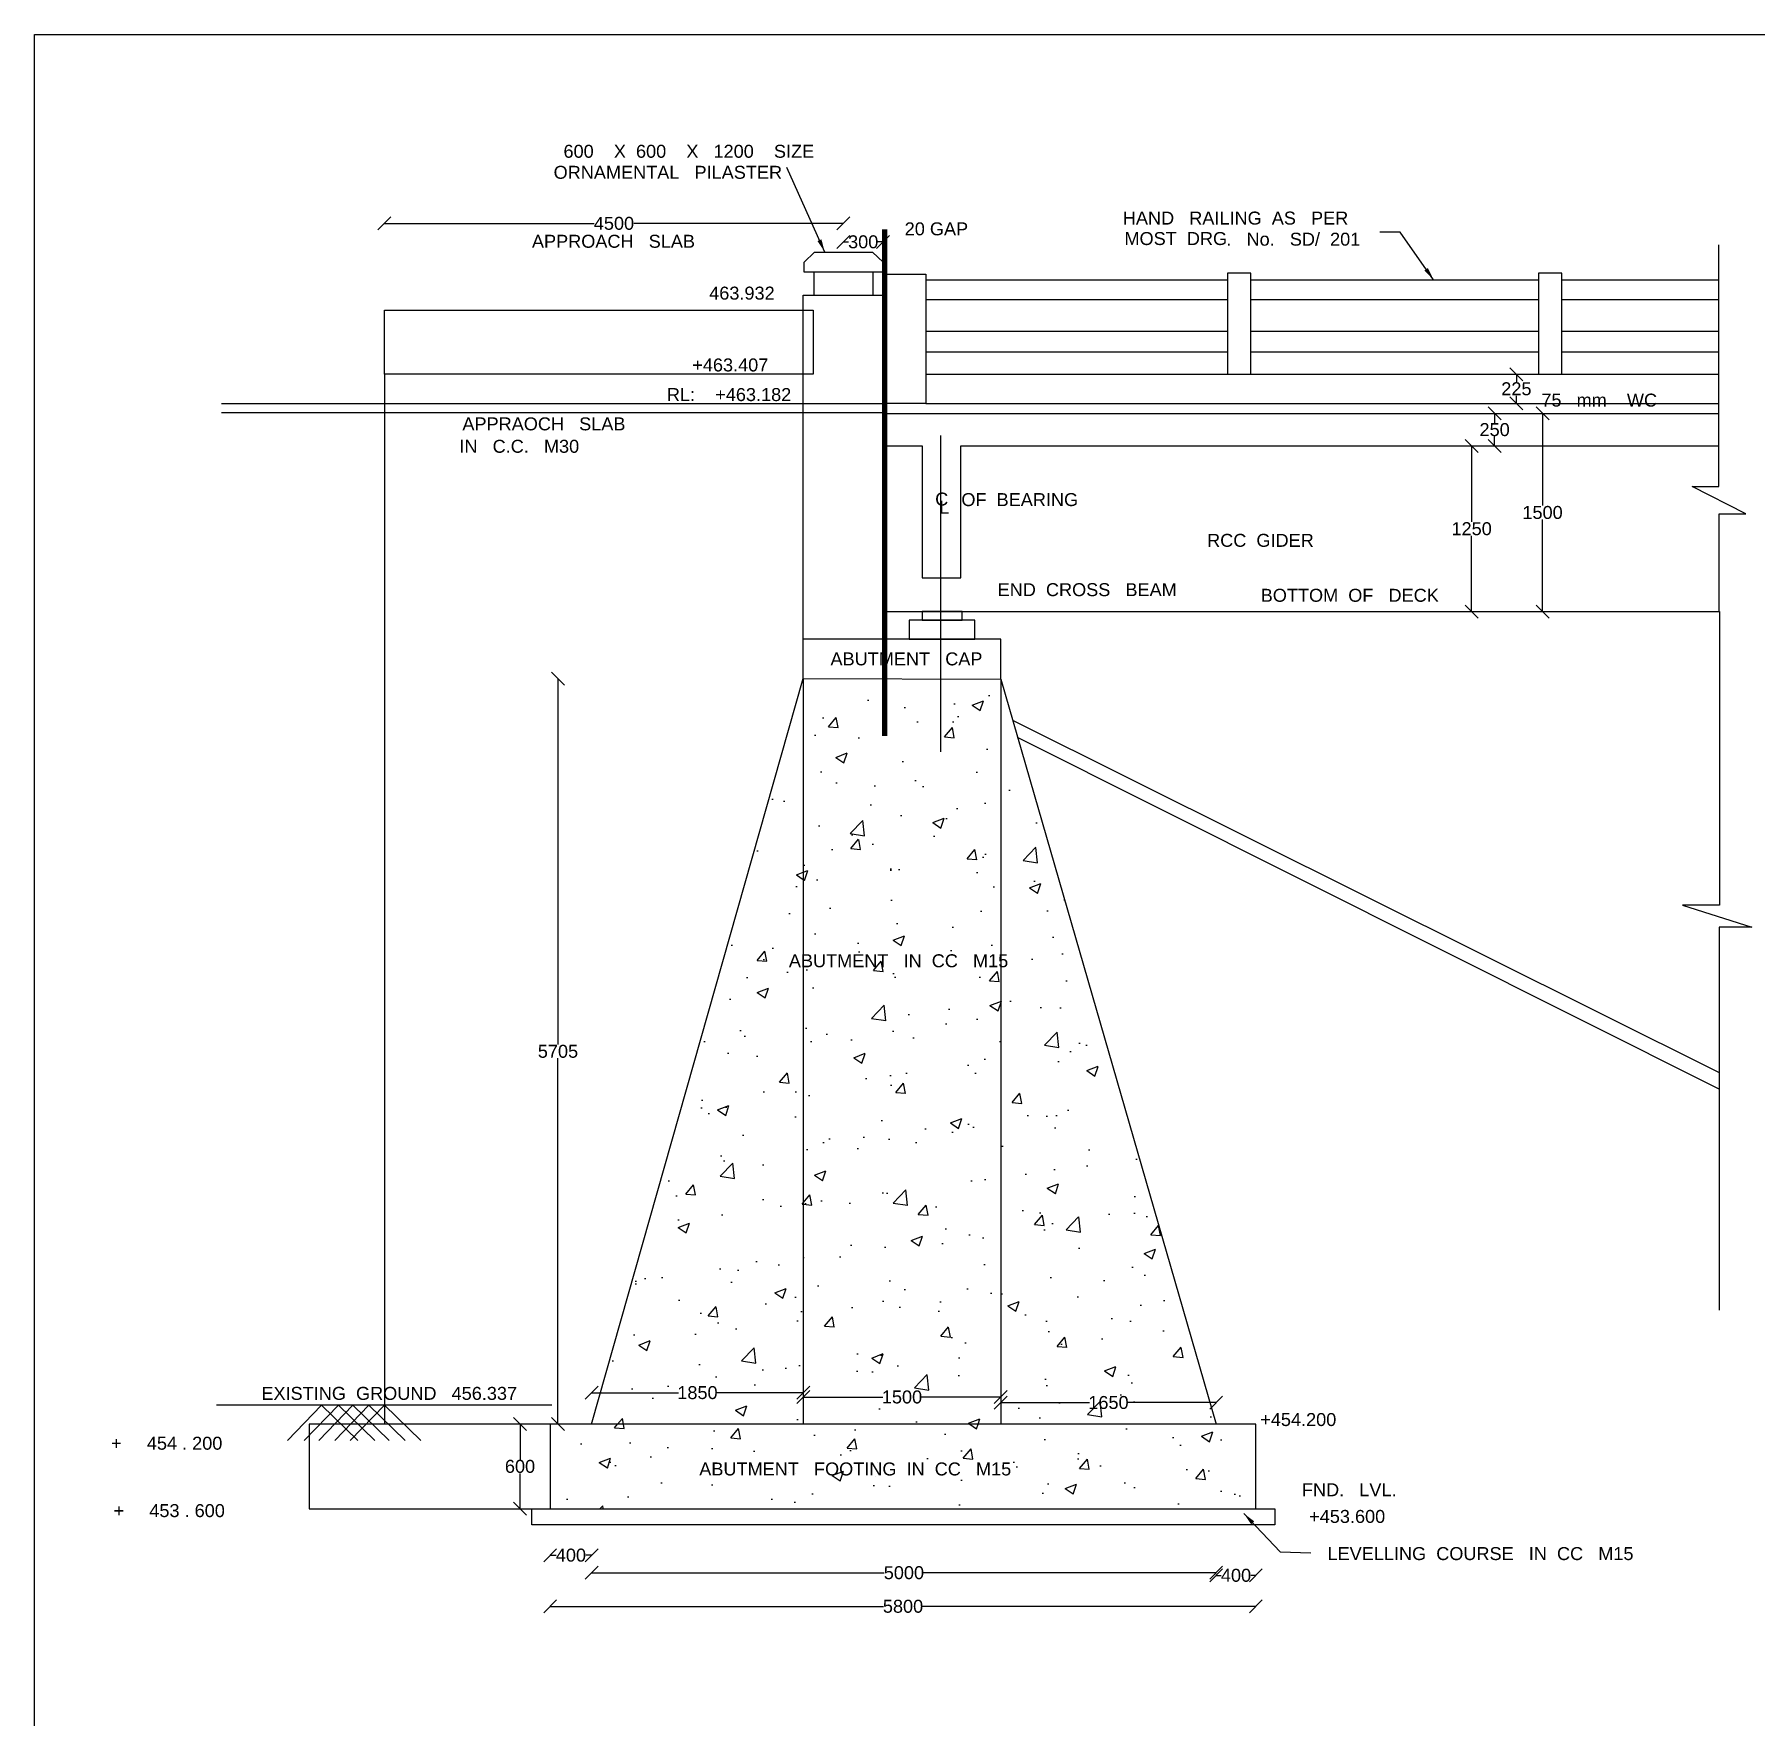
# Model space of a CAD drawing. Header units: inches. Extents: x 27368 to 28778, y 978 to 2016.
# Drawn here: x 27368 to 27899, y 1497 to 2016 of the extents above; entities that cross this region are included whole.
import ezdxf

# ---------------------------------------------------------------- set-up
doc = ezdxf.new("R2010")
doc.units = ezdxf.units.IN
doc.header["$MEASUREMENT"] = 0
doc.layers.add('TEXT', color=1, linetype='Continuous')
doc.styles.get("Standard").update_dxf_attribs({"font": 'arial.ttf', "height": 4})
doc.dimstyles.get("Standard").update_dxf_attribs({"dimtxt": 4, "dimasz": 4, "dimexe": 0.18, "dimexo": 0.0625, "dimgap": 0.09, "dimtad": 0, "dimtih": 1, "dimtoh": 1, "dimdec": 4, "dimzin": 0, "dimdsep": 46, "dimtxsty": 'Standard', "dimblk": 'OBLIQUE', "dimcen": 0.09, "dimse1": 1, "dimse2": 1, "dimadec": 0, "dimazin": 0, "dimtfac": 1, "dimtdec": 4, "dimtofl": 0, "dimtmove": 0, "dimatfit": 3, "dimfxl": 1, "dimtolj": 1, "dimtzin": 0, "dimarcsym": 0})
pattern_1 = [(50, (0, 0), (35.86301, -3.137607), [3.75, -41.25]), (355, (0, 0), (-6.937567, 37.609607), [3, -33]), (100.4514, (2.99, -0.26), (28.92547, 34.471977), [3.18701, -35.057106]), (46.1842, (0, 10), (53.36205, -8.27595), [5.625, -61.875]), (96.6356, (4.447, 9.31), (46.73314, 48.70589), [4.78051, -52.58565]), (351.1842, (0, 10), (46.7331, 48.70593), [4.5, -49.5]), (21, (5, 7.5), (29.845353, -20.130945), [3.75, -41.25]), (326, (5, 7.5), (12.165767, 36.2575), [3, -33]), (71.4514, (7.487, 5.822), (42.01113, 16.126525), [3.18701, -35.057106]), (37.5, (0, 0), (0.607993, 16.6446927), [0, -32.6, 0, -33.5, 0, -33.125]), (7.5, (0, 0), (13.153477, 19.720586), [0, -19.1, 0, -31.85, 0, -12.625]), (327.5, (-11.15, 0), (26.691122, -1.1277436), [0, -12.5, 0, -39, 0, -51.75]), (317.5, (-16.15, 0), (29.159308, 5.00525), [0, -16.25, 0, -25.9, 0, -36.75])]

# ---------------------------------------------------------------- blocks, each defined once
blk = doc.blocks.new('_Oblique')
at = {"color": 0, "linetype": 'ByBlock', "lineweight": -2}
blk.add_line((-0.5, -0.5), (0.5, 0.5), dxfattribs=at)
blk = doc.blocks.new('*D1')
at = {"color": 0, "lineweight": -2, "transparency": 16777216}
for p, q in [((27475.72, 1957.79), (27540.38, 1957.79)), ((27617.31, 1957.79), (27552.65, 1957.79))]:
    blk.add_line(p, q, dxfattribs=at)
at = {"layer": 'Defpoints', "color": 0, "transparency": 16777216}
for p in [(27617.31, 1957.79), (27617.31, 1948.95), (27475.72, 1930.98)]:
    blk.add_point(p, dxfattribs=at)
at = {"color": 0, "lineweight": -2, "transparency": 16777216, "xscale": 4, "yscale": 4, "zscale": 4, "rotation": 180}
blk.add_blockref('_Oblique', (27475.72, 1957.79), dxfattribs=at)
at = {"color": 0, "lineweight": -2, "transparency": 16777216, "xscale": 4, "yscale": 4, "zscale": 4}
blk.add_blockref('_Oblique', (27617.31, 1957.79), dxfattribs=at)
at = {"color": 0, "transparency": 16777216, "insert": (27546.51, 1957.79), "char_height": 4, "attachment_point": 5}
blk.add_mtext('\\A1;4500', dxfattribs=at)
blk = doc.blocks.new('*D2')
at = {"color": 0, "lineweight": -2, "transparency": 16777216}
for p, q in [((27617.31, 1952.09), (27618.89, 1952.09)), ((27629.47, 1952.09), (27627.89, 1952.09))]:
    blk.add_line(p, q, dxfattribs=at)
at = {"layer": 'Defpoints', "color": 0, "transparency": 16777216}
for p in [(27617.31, 1948.95), (27629.47, 1952.09), (27629.47, 1948.95)]:
    blk.add_point(p, dxfattribs=at)
at = {"color": 0, "lineweight": -2, "transparency": 16777216, "xscale": 4, "yscale": 4, "zscale": 4, "rotation": 180}
blk.add_blockref('_Oblique', (27617.31, 1952.09), dxfattribs=at)
at = {"color": 0, "lineweight": -2, "transparency": 16777216, "xscale": 4, "yscale": 4, "zscale": 4}
blk.add_blockref('_Oblique', (27629.47, 1952.09), dxfattribs=at)
at = {"color": 0, "transparency": 16777216, "insert": (27623.39, 1952.09), "char_height": 4, "attachment_point": 5}
blk.add_mtext('\\A1;300', dxfattribs=at)
blk = doc.blocks.new('*D3')
at = {"color": 0, "lineweight": -2, "transparency": 16777216}
for p, q in [((27824.89, 1911.24), (27824.89, 1908.89)), ((27824.89, 1902.28), (27824.89, 1904.63))]:
    blk.add_line(p, q, dxfattribs=at)
at = {"layer": 'Defpoints', "color": 0, "transparency": 16777216}
for p in [(27824.89, 1911.24), (27824.89, 1902.28), (27824.89, 1902.28)]:
    blk.add_point(p, dxfattribs=at)
at = {"color": 0, "lineweight": -2, "transparency": 16777216, "xscale": 4, "yscale": 4, "zscale": 4}
for p, rotation in [((27824.89, 1911.24), 90), ((27824.89, 1902.28), 270)]:
    blk.add_blockref('_Oblique', p, dxfattribs=dict(at, rotation=rotation))
at = {"color": 0, "transparency": 16777216, "insert": (27824.89, 1906.76), "char_height": 4, "attachment_point": 5}
blk.add_mtext('\\A1;225', dxfattribs=at)
blk = doc.blocks.new('*D4')
at = {"color": 0, "lineweight": -2, "transparency": 16777216}
for p, q in [((27818.18, 1899.17), (27818.18, 1896.29)), ((27818.18, 1889.15), (27818.18, 1892.02))]:
    blk.add_line(p, q, dxfattribs=at)
at = {"layer": 'Defpoints', "color": 0, "transparency": 16777216}
for p in [(27818.18, 1899.17), (27818.18, 1889.15), (27818.18, 1889.15)]:
    blk.add_point(p, dxfattribs=at)
at = {"color": 0, "lineweight": -2, "transparency": 16777216, "xscale": 4, "yscale": 4, "zscale": 4}
for p, rotation in [((27818.18, 1899.17), 90), ((27818.18, 1889.15), 270)]:
    blk.add_blockref('_Oblique', p, dxfattribs=dict(at, rotation=rotation))
at = {"color": 0, "transparency": 16777216, "insert": (27818.18, 1894.16), "char_height": 4, "attachment_point": 5}
blk.add_mtext('\\A1;250', dxfattribs=at)
blk = doc.blocks.new('*D5')
at = {"color": 0, "lineweight": -2, "transparency": 16777216}
for p, q in [((27832.96, 1899.17), (27832.96, 1870.74)), ((27832.96, 1838.04), (27832.96, 1866.47))]:
    blk.add_line(p, q, dxfattribs=at)
at = {"layer": 'Defpoints', "color": 0, "transparency": 16777216}
for p in [(27831.75, 1899.17), (27829.84, 1838.04), (27832.96, 1838.04)]:
    blk.add_point(p, dxfattribs=at)
at = {"color": 0, "lineweight": -2, "transparency": 16777216, "xscale": 4, "yscale": 4, "zscale": 4}
for p, rotation in [((27832.96, 1899.17), 90), ((27832.96, 1838.04), 270)]:
    blk.add_blockref('_Oblique', p, dxfattribs=dict(at, rotation=rotation))
at = {"color": 0, "transparency": 16777216, "insert": (27832.96, 1868.6), "char_height": 4, "attachment_point": 5}
blk.add_mtext('\\A1;1500', dxfattribs=at)
blk = doc.blocks.new('*D6')
at = {"color": 0, "lineweight": -2, "transparency": 16777216}
for p, q in [((27811.09, 1889.15), (27811.09, 1865.73)), ((27811.09, 1838.04), (27811.09, 1861.46))]:
    blk.add_line(p, q, dxfattribs=at)
at = {"layer": 'Defpoints', "color": 0, "transparency": 16777216}
for p in [(27806.8, 1889.15), (27806.8, 1838.04), (27811.09, 1838.04)]:
    blk.add_point(p, dxfattribs=at)
at = {"color": 0, "lineweight": -2, "transparency": 16777216, "xscale": 4, "yscale": 4, "zscale": 4}
for p, rotation in [((27811.09, 1889.15), 90), ((27811.09, 1838.04), 270)]:
    blk.add_blockref('_Oblique', p, dxfattribs=dict(at, rotation=rotation))
at = {"color": 0, "transparency": 16777216, "insert": (27811.09, 1863.59), "char_height": 4, "attachment_point": 5}
blk.add_mtext('\\A1;1250', dxfattribs=at)
blk = doc.blocks.new('*D9')
at = {"color": 0, "lineweight": -2, "transparency": 16777216}
for p, q in [((27539.62, 1597.09), (27566.4, 1597.09)), ((27604.9, 1597.09), (27578.13, 1597.09))]:
    blk.add_line(p, q, dxfattribs=at)
at = {"layer": 'Defpoints', "color": 0, "transparency": 16777216}
for p in [(27604.9, 1597.09), (27539.62, 1587.39), (27604.9, 1587.39)]:
    blk.add_point(p, dxfattribs=at)
at = {"color": 0, "lineweight": -2, "transparency": 16777216, "xscale": 4, "yscale": 4, "zscale": 4, "rotation": 180}
blk.add_blockref('_Oblique', (27539.62, 1597.09), dxfattribs=at)
at = {"color": 0, "lineweight": -2, "transparency": 16777216, "xscale": 4, "yscale": 4, "zscale": 4}
blk.add_blockref('_Oblique', (27604.9, 1597.09), dxfattribs=at)
at = {"color": 0, "transparency": 16777216, "insert": (27572.26, 1597.09), "char_height": 4, "attachment_point": 5}
blk.add_mtext('\\A1;1850', dxfattribs=at)
blk = doc.blocks.new('*D10')
at = {"color": 0, "lineweight": -2, "transparency": 16777216}
for p, q in [((27604.9, 1595.75), (27629.49, 1595.75)), ((27665.81, 1595.75), (27641.22, 1595.75))]:
    blk.add_line(p, q, dxfattribs=at)
at = {"layer": 'Defpoints', "color": 0, "transparency": 16777216}
for p in [(27665.81, 1595.75), (27604.9, 1587.39), (27665.81, 1587.39)]:
    blk.add_point(p, dxfattribs=at)
at = {"color": 0, "lineweight": -2, "transparency": 16777216, "xscale": 4, "yscale": 4, "zscale": 4, "rotation": 180}
blk.add_blockref('_Oblique', (27604.9, 1595.75), dxfattribs=at)
at = {"color": 0, "lineweight": -2, "transparency": 16777216, "xscale": 4, "yscale": 4, "zscale": 4}
blk.add_blockref('_Oblique', (27665.81, 1595.75), dxfattribs=at)
at = {"color": 0, "transparency": 16777216, "insert": (27635.36, 1595.75), "char_height": 4, "attachment_point": 5}
blk.add_mtext('\\A1;1500', dxfattribs=at)
blk = doc.blocks.new('*D11')
at = {"color": 0, "lineweight": -2, "transparency": 16777216}
for p, q in [((27665.81, 1594.04), (27693.18, 1594.04)), ((27732.28, 1594.04), (27704.91, 1594.04))]:
    blk.add_line(p, q, dxfattribs=at)
at = {"layer": 'Defpoints', "color": 0, "transparency": 16777216}
for p in [(27732.28, 1594.04), (27665.81, 1587.39), (27732.28, 1587.39)]:
    blk.add_point(p, dxfattribs=at)
at = {"color": 0, "lineweight": -2, "transparency": 16777216, "xscale": 4, "yscale": 4, "zscale": 4, "rotation": 180}
blk.add_blockref('_Oblique', (27665.81, 1594.04), dxfattribs=at)
at = {"color": 0, "lineweight": -2, "transparency": 16777216, "xscale": 4, "yscale": 4, "zscale": 4}
blk.add_blockref('_Oblique', (27732.28, 1594.04), dxfattribs=at)
at = {"color": 0, "transparency": 16777216, "insert": (27699.05, 1594.04), "char_height": 4, "attachment_point": 5}
blk.add_mtext('\\A1;1650', dxfattribs=at)
blk = doc.blocks.new('*D12')
at = {"color": 0, "lineweight": -2, "transparency": 16777216}
for p, q in [((27526.83, 1546.96), (27528.64, 1546.96)), ((27539.62, 1546.96), (27537.81, 1546.96))]:
    blk.add_line(p, q, dxfattribs=at)
at = {"layer": 'Defpoints', "color": 0, "transparency": 16777216}
for p in [(27539.62, 1587.39), (27526.83, 1561.29), (27539.62, 1546.96)]:
    blk.add_point(p, dxfattribs=at)
at = {"color": 0, "lineweight": -2, "transparency": 16777216, "xscale": 4, "yscale": 4, "zscale": 4, "rotation": 180}
blk.add_blockref('_Oblique', (27526.83, 1546.96), dxfattribs=at)
at = {"color": 0, "lineweight": -2, "transparency": 16777216, "xscale": 4, "yscale": 4, "zscale": 4}
blk.add_blockref('_Oblique', (27539.62, 1546.96), dxfattribs=at)
at = {"color": 0, "transparency": 16777216, "insert": (27533.23, 1546.96), "char_height": 4, "attachment_point": 5}
blk.add_mtext('\\A1;400', dxfattribs=at)
blk = doc.blocks.new('*D13')
at = {"color": 0, "lineweight": -2, "transparency": 16777216}
for p, q in [((27539.62, 1541.54), (27629.9, 1541.54)), ((27732.28, 1541.54), (27642.01, 1541.54))]:
    blk.add_line(p, q, dxfattribs=at)
at = {"layer": 'Defpoints', "color": 0, "transparency": 16777216}
for p in [(27539.62, 1587.39), (27732.28, 1587.39), (27539.62, 1541.54)]:
    blk.add_point(p, dxfattribs=at)
at = {"color": 0, "lineweight": -2, "transparency": 16777216, "xscale": 4, "yscale": 4, "zscale": 4, "rotation": 180}
blk.add_blockref('_Oblique', (27539.62, 1541.54), dxfattribs=at)
at = {"color": 0, "lineweight": -2, "transparency": 16777216, "xscale": 4, "yscale": 4, "zscale": 4}
blk.add_blockref('_Oblique', (27732.28, 1541.54), dxfattribs=at)
at = {"color": 0, "transparency": 16777216, "insert": (27635.95, 1541.54), "char_height": 4, "attachment_point": 5}
blk.add_mtext('\\A1;5000', dxfattribs=at)
blk = doc.blocks.new('*D14')
at = {"color": 0, "lineweight": -2, "transparency": 16777216}
for p, q in [((27732.28, 1540.74), (27733.82, 1540.74)), ((27744.52, 1540.74), (27742.98, 1540.74))]:
    blk.add_line(p, q, dxfattribs=at)
at = {"layer": 'Defpoints', "color": 0, "transparency": 16777216}
for p in [(27732.28, 1587.39), (27744.52, 1587.39), (27744.52, 1540.74)]:
    blk.add_point(p, dxfattribs=at)
at = {"color": 0, "lineweight": -2, "transparency": 16777216, "xscale": 4, "yscale": 4, "zscale": 4, "rotation": 180}
blk.add_blockref('_Oblique', (27732.28, 1540.74), dxfattribs=at)
at = {"color": 0, "lineweight": -2, "transparency": 16777216, "xscale": 4, "yscale": 4, "zscale": 4}
blk.add_blockref('_Oblique', (27744.52, 1540.74), dxfattribs=at)
at = {"color": 0, "transparency": 16777216, "insert": (27738.4, 1540.74), "char_height": 4, "attachment_point": 5}
blk.add_mtext('\\A1;400', dxfattribs=at)
blk = doc.blocks.new('*D15')
at = {"color": 0, "lineweight": -2, "transparency": 16777216}
for p, q in [((27517.53, 1587.39), (27517.53, 1576.48)), ((27517.53, 1561.29), (27517.53, 1572.21))]:
    blk.add_line(p, q, dxfattribs=at)
at = {"layer": 'Defpoints', "color": 0, "transparency": 16777216}
for p in [(27526.83, 1587.39), (27517.53, 1561.29), (27526.83, 1561.29)]:
    blk.add_point(p, dxfattribs=at)
at = {"color": 0, "lineweight": -2, "transparency": 16777216, "xscale": 4, "yscale": 4, "zscale": 4}
for p, rotation in [((27517.53, 1587.39), 90), ((27517.53, 1561.29), 270)]:
    blk.add_blockref('_Oblique', p, dxfattribs=dict(at, rotation=rotation))
at = {"color": 0, "transparency": 16777216, "insert": (27517.53, 1574.34), "char_height": 4, "attachment_point": 5}
blk.add_mtext('\\A1;600', dxfattribs=at)
blk = doc.blocks.new('*D16')
at = {"color": 0, "lineweight": -2, "transparency": 16777216}
for p, q in [((27529.24, 1817.37), (27529.24, 1704.52)), ((27529.24, 1587.39), (27529.24, 1700.25))]:
    blk.add_line(p, q, dxfattribs=at)
at = {"layer": 'Defpoints', "color": 0, "transparency": 16777216}
for p in [(27529.24, 1817.37), (27604.9, 1817.37), (27526.83, 1587.39)]:
    blk.add_point(p, dxfattribs=at)
at = {"color": 0, "lineweight": -2, "transparency": 16777216, "xscale": 4, "yscale": 4, "zscale": 4}
for p, rotation in [((27529.24, 1817.37), 90), ((27529.24, 1587.39), 270)]:
    blk.add_blockref('_Oblique', p, dxfattribs=dict(at, rotation=rotation))
at = {"color": 0, "transparency": 16777216, "insert": (27529.24, 1702.38), "char_height": 4, "attachment_point": 5}
blk.add_mtext('\\A1;5705', dxfattribs=at)
blk = doc.blocks.new('*D17')
at = {"color": 0, "lineweight": -2, "transparency": 16777216}
for p, q in [((27526.83, 1531.18), (27629.62, 1531.18)), ((27744.52, 1531.18), (27641.73, 1531.18))]:
    blk.add_line(p, q, dxfattribs=at)
at = {"layer": 'Defpoints', "color": 0, "transparency": 16777216}
for p in [(27526.83, 1561.29), (27744.52, 1561.29), (27744.52, 1531.18)]:
    blk.add_point(p, dxfattribs=at)
at = {"color": 0, "lineweight": -2, "transparency": 16777216, "xscale": 4, "yscale": 4, "zscale": 4, "rotation": 180}
blk.add_blockref('_Oblique', (27526.83, 1531.18), dxfattribs=at)
at = {"color": 0, "lineweight": -2, "transparency": 16777216, "xscale": 4, "yscale": 4, "zscale": 4}
blk.add_blockref('_Oblique', (27744.52, 1531.18), dxfattribs=at)
at = {"color": 0, "transparency": 16777216, "insert": (27635.68, 1531.18), "char_height": 4, "attachment_point": 5}
blk.add_mtext('\\A1;5800', dxfattribs=at)

msp = doc.modelspace()

# ---------------------------------------------------------------- hatches: boundary and pattern name
h = msp.add_hatch()
h.set_pattern_fill('AR-CONC', color=0, scale=5, style=0)
h.set_pattern_definition(pattern_1)
h.paths.add_polyline_path([(27604.90424, 1817.3724), (27539.6249, 1587.39411), (27604.90424, 1587.39411)])
h.paths.add_polyline_path([(27565.48695, 1600.13101), (27579.0422, 1600.13101), (27579.0422, 1594.04642), (27565.48695, 1594.04642)], flags=24)
h.paths.add_polyline_path([(27599.4192, 1727.23206), (27669.17909, 1727.23206), (27669.17909, 1733.4367), (27599.4192, 1733.4367)], flags=9)
h = msp.add_hatch()
h.set_pattern_fill('AR-CONC', color=0, scale=5, style=0)
h.set_pattern_definition(pattern_1)
h.paths.add_polyline_path([(27665.8097, 1817.18566), (27604.90424, 1817.3724), (27604.90424, 1587.39411), (27665.8097, 1587.39411)])
h.paths.add_polyline_path([(27665.8097, 1817.18566), (27665.8097, 1587.39411), (27732.28073, 1587.39411)])
h.paths.add_polyline_path([(27628.57934, 1598.79367), (27642.13459, 1598.79367), (27642.13459, 1592.70909), (27628.57934, 1592.70909)], flags=24)
h.paths.add_polyline_path([(27599.4192, 1727.23206), (27669.17909, 1727.23206), (27669.17909, 1733.4367), (27599.4192, 1733.4367)], flags=9)
h.paths.add_polyline_path([(27692.26759, 1597.08131), (27705.82284, 1597.08131), (27705.82284, 1590.99672), (27692.26759, 1590.99672)], flags=24)
h = msp.add_hatch()
h.set_pattern_fill('AR-CONC', color=0, scale=5, style=0)
h.set_pattern_definition(pattern_1)
h.paths.add_polyline_path([(27744.52293, 1587.39411), (27526.82939, 1587.39411), (27526.82939, 1561.29469), (27744.52293, 1561.29469)])
h.paths.add_polyline_path([(27571.7807, 1570.45446), (27670.1013, 1570.45446), (27670.1013, 1576.6632), (27571.7807, 1576.6632)], flags=24)

# ---------------------------------------------------------------- linework, layer by layer
at = {"color": 0}
for points in [[(28777.97313, 978.26675), (27367.73378, 978.26675), (27367.73378, 2016.0885), (28777.97313, 2016.0885)], [(27608.17383, 1935.65978), (27626.44949, 1935.65978), (27626.44949, 1942.69937), (27608.17383, 1942.69937)], [(27630.70124, 1942.16553), (27642.76251, 1942.16553), (27642.76251, 1902.27666), (27630.70124, 1902.27666)], [(27735.7571, 1911.24327), (27743.02351, 1911.24327), (27743.02351, 1942.41401), (27735.7571, 1942.41401)], [(27831.67135, 1911.24327), (27838.93776, 1911.24327), (27838.93776, 1942.41401), (27831.67135, 1942.41401)], [(27607.9791, 1911.26344), (27475.71601, 1911.26344), (27475.71601, 1930.98371), (27607.9791, 1930.98371)], [(27641.59774, 1835.41995), (27653.95067, 1835.41995), (27653.95067, 1838.03963), (27641.59774, 1838.03963)], [(27637.60229, 1829.51013), (27657.83617, 1829.51013), (27657.83617, 1835.41995), (27637.60229, 1835.41995)], [(27526.82939, 1561.29469), (27744.52293, 1561.29469), (27744.52293, 1587.39411), (27526.82939, 1587.39411)], [(27521.16212, 1561.29469), (27750.41281, 1561.29469), (27750.41281, 1556.36737), (27521.16212, 1556.36737)]]:
    msp.add_lwpolyline(points, close=True, dxfattribs=at)
for points in [[(27629.46778, 1799.69821), (27629.46778, 1955.91146)], [(27629.90681, 1799.69821), (27629.90681, 1955.91146)], [(27630.32493, 1799.69821), (27630.32493, 1955.91146)], [(27630.70124, 1799.69821), (27630.70124, 1955.91146)], [(27608.17383, 1942.69937), (27605.14363, 1942.69937), (27605.14363, 1945.7988), (27608.34882, 1948.95171), (27626.27285, 1948.95171), (27629.54033, 1945.88145), (27629.54033, 1942.69937), (27626.44949, 1942.69937)], [(27887.43904, 1838.03963), (27887.43904, 1868.19868), (27895.69176, 1868.19868), (27879.12942, 1876.58413), (27887.3009, 1876.58413), (27887.3009, 1951.16153)], [(27642.76251, 1940.37748), (27735.7571, 1940.37748)], [(27743.02351, 1940.37748), (27831.67135, 1940.37748)], [(27838.93776, 1940.37748), (27887.3009, 1940.37748)], [(27604.90424, 1817.3724), (27604.90424, 1935.65978), (27629.46778, 1935.65978), (27629.46778, 1799.69821)], [(27642.76251, 1934.27765), (27735.7571, 1934.27765)], [(27743.02351, 1934.27765), (27831.67135, 1934.27765)], [(27838.93776, 1934.27765), (27887.3009, 1934.27765)], [(27642.76251, 1924.51792), (27735.7571, 1924.51792)], [(27743.02351, 1924.51792), (27831.67135, 1924.51792)], [(27838.93776, 1924.51792), (27887.3009, 1924.51792)], [(27642.76251, 1918.14698), (27735.7571, 1918.14698)], [(27743.02351, 1918.14698), (27831.67135, 1918.14698)], [(27838.93776, 1918.14698), (27887.3009, 1918.14698)], [(27475.71601, 1911.26344), (27475.71601, 1871.12608)], [(27642.76251, 1911.24327), (27887.3009, 1911.24327)], [(27629.46778, 1902.17445), (27425.41372, 1902.17445)], [(27642.76251, 1902.27666), (27887.3009, 1902.27666)], [(27629.46778, 1899.39299), (27425.41372, 1899.39299)], [(27630.70124, 1899.16804), (27887.3009, 1899.16804)], [(27647.30475, 1794.798), (27647.30475, 1892.3388)], [(27630.70124, 1889.14603), (27641.53643, 1889.14603), (27641.53643, 1848.44338), (27653.51802, 1848.44338), (27653.51802, 1889.14603), (27887.3009, 1889.14603)], [(27475.71601, 1871.12608), (27475.71601, 1587.39411)], [(27630.70124, 1838.03963), (27887.55791, 1838.03963), (27887.55791, 1747.44338), (27876.15254, 1747.44338), (27897.51627, 1740.67584), (27887.43904, 1740.67584), (27887.43904, 1622.55238)], [(27665.8097, 1817.18566), (27665.8097, 1829.51013), (27604.90424, 1829.51013)], [(27539.6249, 1587.39411), (27604.90424, 1817.3724)], [(27604.90424, 1817.3724), (27604.90424, 1587.39411)], [(27604.90424, 1817.3724), (27665.8097, 1817.18566)], [(27665.8097, 1817.18566), (27665.8097, 1587.39411)], [(27665.8097, 1817.18566), (27732.28073, 1587.39411)], [(27669.46647, 1804.54411), (27887.43904, 1695.87404)], [(27887.43904, 1690.74855), (27671.0102, 1799.20744)], [(27527.33991, 1593.27138), (27423.85262, 1593.27138)], [(27445.75572, 1582.3881), (27456.31882, 1593.27138), (27467.52717, 1582.39278)], [(27450.97436, 1582.3881), (27461.53746, 1593.27138), (27472.74581, 1582.39278)], [(27455.42231, 1582.3881), (27465.98542, 1593.27138), (27477.19377, 1582.39278)], [(27460.35788, 1582.3881), (27470.92098, 1593.27138), (27482.12933, 1582.39278)], [(27465.15291, 1582.3881), (27475.71601, 1593.27138), (27486.92436, 1582.39278)], [(27526.82939, 1587.39411), (27452.51821, 1587.39411), (27452.51821, 1561.29469), (27521.16212, 1561.29469)]]:
    msp.add_lwpolyline(points, dxfattribs=at)

# ---------------------------------------------------------------- texts
for s, p in [('APPROACH   SLAB', (27521.20514, 1950.2761)), ('.   No.   SD/  201', (27735.43408, 1950.92664)), ('463.932', (27575.89066, 1934.28633)), ('+463.407', (27570.66686, 1912.12871)), ('RL:    +463.182', (27562.83919, 1902.99214)), ('APPRAOCH   SLAB', (27499.75291, 1893.95254)), ('IN   C.C.   M30', (27498.83348, 1887.03408)), ('EXISTING  GROUND   456.337', (27437.75456, 1594.88058)), ('+454.200', (27745.87352, 1586.80194)), ('+     454 . 200', (27391.38566, 1579.49934)), ('ABUTMENT   FOOTING  IN  CC   M15', (27572.82367, 1571.55747)), ('FND.   LVL.', (27758.73633, 1565.14064)), ('+     453 . 600', (27392.152, 1558.71073)), ('+453.600', (27760.96457, 1556.92263)), ('LEVELLING  COURSE   IN  CC   M15', (27766.62087, 1545.45166))]:
    msp.add_text(s, height=4, dxfattribs=at).set_placement(p)
at = {"layer": 'TEXT', "color": 0}
for s, p in [('600    X  600    X   1200    SIZE', (27530.94211, 1978.03891)), ('ORNAMENTAL   PILASTER', (27527.89233, 1971.5523)), ('HAND   RAILING  AS   PER', (27703.48486, 1957.43121)), ('20 GAP', (27636.1992, 1954.11393)), ('MOST  DRG', (27703.99015, 1951.12226)), ('75   mm    WC', (27832.59153, 1901.28104)), ('C', (27645.59865, 1870.75539)), ('OF  BEARING', (27653.68356, 1870.58714)), ('L', (27646.86191, 1868.23176)), ('RCC  GIDER', (27729.48459, 1858.02001)), ('END  CROSS   BEAM', (27664.86199, 1842.80621)), ('BOTTOM  OF   DECK', (27746.02125, 1841.06936)), ('ABUTMENT   CAP', (27613.30642, 1821.45407)), ('ABUTMENT   IN  CC   M15', (27600.46149, 1728.33438))]:
    msp.add_text(s, height=4, dxfattribs=at).set_placement(p)

# ---------------------------------------------------------------- dimensions: what is measured, and where the dimension line sits
at = {"color": 0}
for base, p1, p2, text, picture, middle in [((27617.31083, 1957.79488), (27475.71601, 1930.98371), (27617.31083, 1948.95171), '4500', '*D1', (27546.51342, 1957.79488)), ((27629.46778, 1952.09485), (27617.31083, 1948.95171), (27629.46778, 1948.95171), '300', '*D2', (27623.38931, 1952.09485)), ((27604.90424, 1597.08872), (27539.6249, 1587.39411), (27604.90424, 1587.39411), '1850', '*D9', (27572.26457, 1597.08872)), ((27665.8097, 1595.75138), (27604.90424, 1587.39411), (27665.8097, 1587.39411), '1500', '*D10', (27635.35697, 1595.75138)), ((27732.28073, 1594.03901), (27665.8097, 1587.39411), (27732.28073, 1587.39411), '1650', '*D11', (27699.04521, 1594.03901)), ((27539.6249, 1546.96148), (27526.82939, 1561.29469), (27539.6249, 1587.39411), '400', '*D12', (27533.22715, 1546.96148)), ((27539.6249, 1541.54448), (27732.28073, 1587.39411), (27539.6249, 1587.39411), '5000', '*D13', (27635.95282, 1541.54448)), ((27744.52293, 1540.73804), (27732.28073, 1587.39411), (27744.52293, 1587.39411), '400', '*D14', (27738.40183, 1540.73804)), ((27744.52293, 1531.17902), (27526.82939, 1561.29469), (27744.52293, 1561.29469), '5800', '*D17', (27635.67616, 1531.17902))]:
    dim = msp.add_linear_dim(base=base, p1=p1, p2=p2, text=text, dimstyle='Standard', dxfattribs=at)
    dim.commit()
    dim.dimension.update_dxf_attribs({"geometry": picture, "text_midpoint": middle})
for base, p1, p2, text, picture, middle in [((27824.89347, 1902.27666), (27824.89347, 1911.24327), (27824.89347, 1902.27666), '225', '*D3', (27824.89347, 1906.75997)), ((27818.18095, 1889.14603), (27818.18095, 1899.16804), (27818.18095, 1889.14603), '250', '*D4', (27818.18095, 1894.15704)), ((27832.96053, 1838.03963), (27831.75019, 1899.16804), (27829.84467, 1838.03963), '1500', '*D5', (27832.96053, 1868.60384)), ((27811.08512, 1838.03963), (27806.80366, 1889.14603), (27806.80366, 1838.03963), '1250', '*D6', (27811.08512, 1863.59283)), ((27529.24074, 1817.3724), (27526.82939, 1587.39411), (27604.90424, 1817.3724), '5705', '*D16', (27529.24074, 1702.38325)), ((27517.52568, 1561.29469), (27526.82939, 1587.39411), (27526.82939, 1561.29469), '600', '*D15', (27517.52568, 1574.3444))]:
    dim = msp.add_linear_dim(base=base, p1=p1, p2=p2, angle=90, text=text, dimstyle='Standard', dxfattribs=at)
    dim.commit()
    dim.dimension.update_dxf_attribs({"geometry": picture, "text_midpoint": middle})

# ---------------------------------------------------------------- leaders
for points in [[(27611.54689, 1948.95171), (27599.84436, 1975.07674)], [(27799.35889, 1940.37748), (27789.03594, 1955.06843), (27782.7796, 1955.06843)], [(27740.78992, 1559.84874), (27752.04193, 1548.01165), (27761.49842, 1547.65295)]]:
    msp.add_leader(points, dimstyle='Standard', override={"dimgap": 0.09, "dimtad": 0}, dxfattribs=at)

doc.saveas('drawing.dxf')
